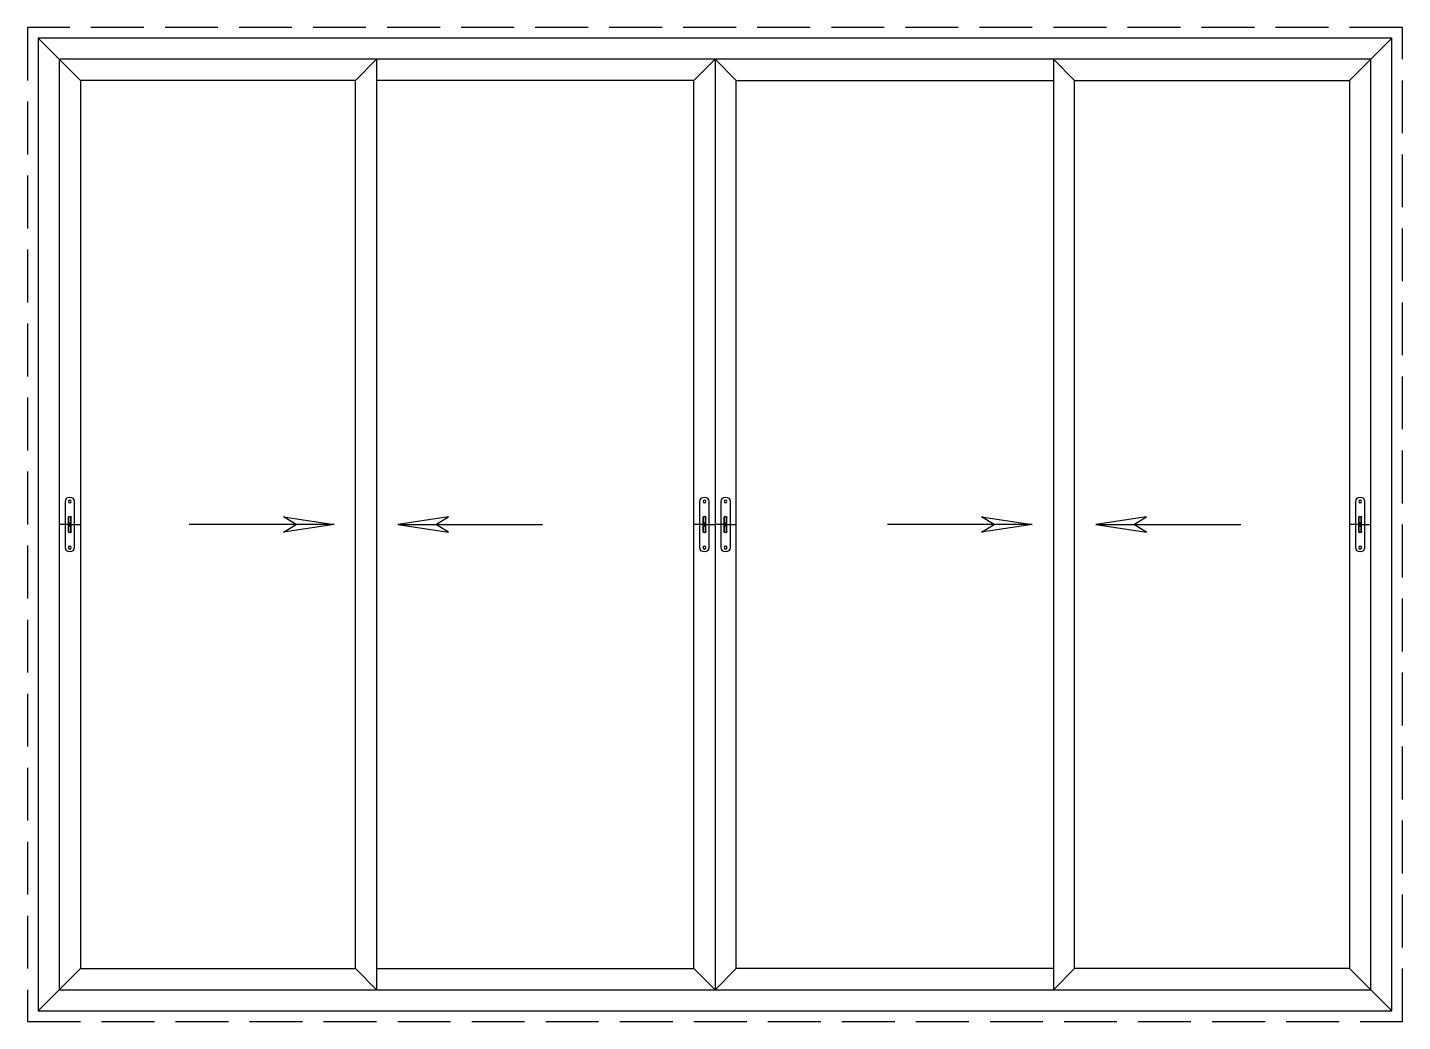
# Model space of a CAD drawing. Header units: millimetres. Extents: x 0 to 3250, y 0 to 2350.
import ezdxf

# ---------------------------------------------------------------- set-up
doc = ezdxf.new("R2010")
doc.units = ezdxf.units.MM
doc.linetypes.add('DASH', pattern=[0.35, 0.25, -0.1])
for name, color, linetype in [('Sunac_Gridline_Glass', 134, 'Continuous'), ('Sunac_Hardware', 13, 'Continuous'), ('Sunac_Wall', 2, 'DASH')]:
    doc.layers.add(name, color=color, linetype=linetype)

# ---------------------------------------------------------------- blocks, each defined once
blk = doc.blocks.new('GS')
at = {"layer": 'Sunac_Hardware', "ltscale": 0.05}
for p, q in [((-25, 0), (-50, 0)), ((-28.3, -16.3), (-28.3, 16.3)), ((-27.3, -16.3), (-27.3, 16.3)), ((-25, 0), (-25, 4.6)), ((-25, 0), (0, 0)), ((-25, 0), (-25, -4.6)), ((-22.7, -16.3), (-22.7, 16.3)), ((-21.7, -16.3), (-21.7, 16.3))]:
    blk.add_line(p, q, dxfattribs=at)
for points in [[(-35.5, 54.5), (-35.5, -54.5)], [(-14.5, -54.5), (-14.5, 54.5)]]:
    blk.add_lwpolyline(points, dxfattribs=at)
for centre, radius in [((-25, 54.5), 3.27), ((-25, -54.5), 3.56)]:
    blk.add_circle(centre, radius, dxfattribs=at)
for centre, radius, start, end in [((-25, 54.5), 10.5, 0, 180), ((-25, 16.3), 3.27, 0, 180), ((-25, 16.3), 2.27, 0, 180), ((-25, -16.3), 3.27, 180, 0), ((-25, -16.3), 2.27, 180, 0), ((-25, -54.5), 10.5, 180, 0)]:
    blk.add_arc(centre, radius, start, end, dxfattribs=at)
blk = doc.blocks.new('RCArray13')
at = {"layer": 'Sunac_Gridline_Glass'}
for points in [[(-222.6, 18), (-342.6, 0), (-222.6, -18.3), (-252.7, 0), (-222.6, 18)], [(-342.6, 0), (0, 0)]]:
    blk.add_lwpolyline(points, dxfattribs=at)
blk = doc.blocks.new('rcarray14')
at = {"layer": 'Sunac_Gridline_Glass'}
for points in [[(342.6, 0), (0, 0)], [(222.6, 18), (342.6, 0), (222.6, -18.3), (252.7, 0), (222.6, 18)]]:
    blk.add_lwpolyline(points, dxfattribs=at)

msp = doc.modelspace()

# ---------------------------------------------------------------- linework, layer by layer
at = {"layer": 'Sunac_Gridline_Glass', "ltscale": 500}
for p, q in [((125, 2225), (25, 2325)), ((3125, 2225), (3225, 2325)), ((775, 2225), (825, 2275)), ((825, 2275), (825, 75)), ((2425, 2275), (2425, 75)), ((2475, 2225), (2425, 2275)), ((25, 25), (125, 125)), ((775, 125), (825, 75)), ((2475, 125), (2425, 75)), ((75, 75), (25, 25))]:
    msp.add_line(p, q, dxfattribs=at)
at = {"layer": 'Sunac_Gridline_Glass'}
msp.add_line((3125, 125), (3225, 25), dxfattribs=at)
at = {"layer": 'Sunac_Gridline_Glass', "ltscale": 500}
for points in [[(3225, 2325), (25, 2325), (25, 25), (3225, 25)], [(3175, 2275), (75, 2275), (75, 75), (3175, 75)], [(775, 2225), (125, 2225), (125, 125), (775, 125)], [(1575, 2225), (825, 2225), (825, 125), (1575, 125)], [(1675, 2225), (2425, 2225), (2425, 125), (1675, 125)], [(2475, 2225), (3125, 2225), (3125, 125), (2475, 125)]]:
    msp.add_lwpolyline(points, close=True, dxfattribs=at)
at = {"layer": 'Sunac_Gridline_Glass'}
for points in [[(1625, 2275), (1575, 2225)], [(1625, 2275), (1675, 2225)], [(1625, 2275), (1625, 75)], [(1625, 75), (1575, 125)], [(1625, 75), (1675, 125)]]:
    msp.add_lwpolyline(points, dxfattribs=at)
at = {"layer": 'Sunac_Wall', "lineweight": -3, "ltscale": 500}
msp.add_lwpolyline([(3250, 2350), (0, 2350), (0, 0), (3250, 0)], close=True, dxfattribs=at)

# ---------------------------------------------------------------- block references
for name, p in [('rcarray14', (382.4, 1175)), ('RCArray13', (1217.6, 1175)), ('rcarray14', (2032.4, 1175)), ('RCArray13', (2867.6, 1175))]:
    msp.add_blockref(name, p)
at = {"layer": 'Sunac_Hardware', "extrusion": (0, 0, -1), "zscale": -1}
for p in [(-75, 1175), (-1575, 1175), (-1625, 1175), (-3125, 1175)]:
    msp.add_blockref('GS', p, dxfattribs=at)

doc.saveas('drawing.dxf')
